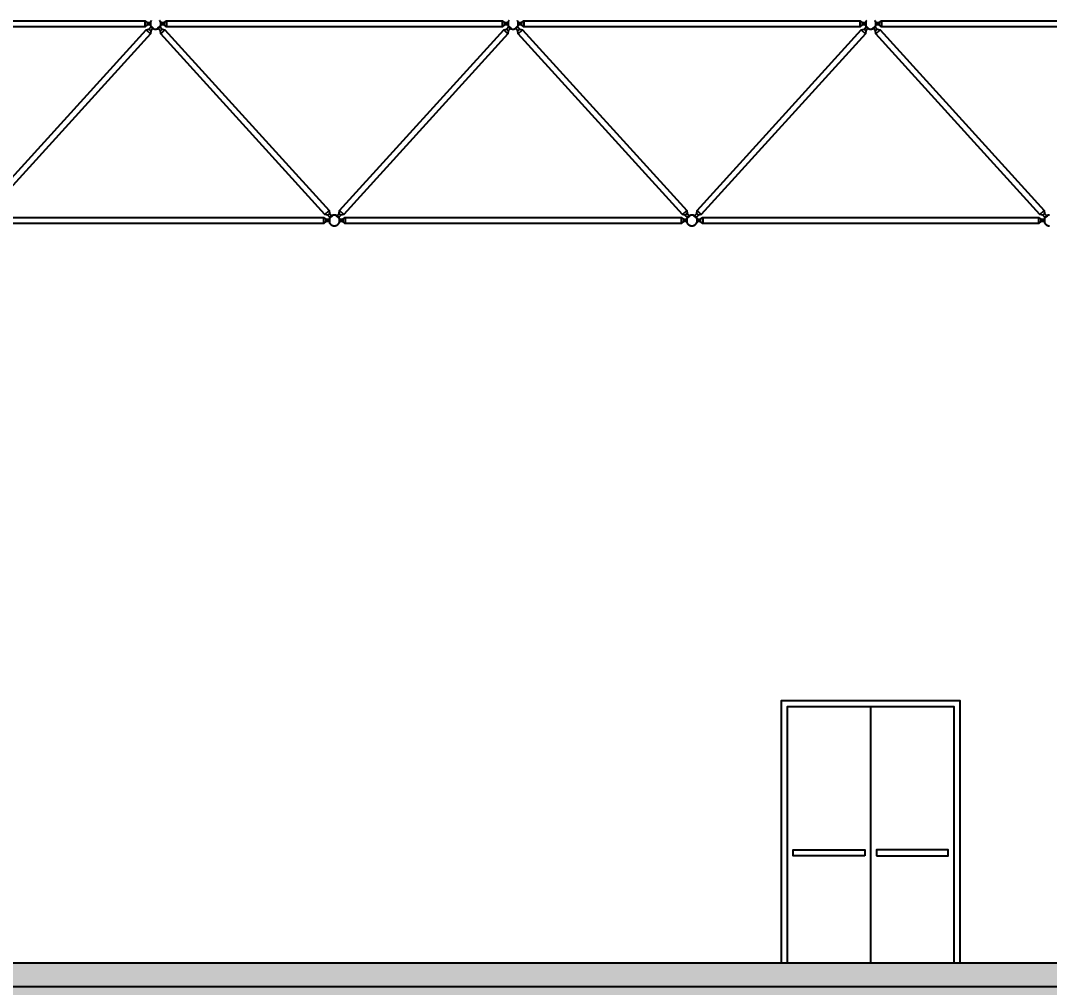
# Model space of a CAD drawing. Header units: centimetres. Extents: x 26569 to 160723, y -3143 to 14565.
# Drawn here: x 37045.1 to 37476.7, y 5940.3 to 6345.9 of the extents above; entities that cross this region are included whole.
import ezdxf

# ---------------------------------------------------------------- set-up
doc = ezdxf.new("R2010")
doc.units = ezdxf.units.CM
doc.header["$LTSCALE"] = 100
for name, color, linetype in [('A-ANNO-DIMS', 187, 'Continuous'), ('A-ELEV-02', 253, 'Continuous'), ('A-ELEV-03', 251, 'Continuous'), ('S-CONC', 5, 'Continuous'), ('S-HTCH', 8, 'Continuous')]:
    doc.layers.add(name, color=color, linetype=linetype)
doc.styles.add('Fields_100', font='act_simplex.shx', dxfattribs={"width": 0.8, "height": 20})
doc.dimstyles.new('FIELDS_100', dxfattribs={"dimscale": 0, "dimtxt": 20, "dimasz": 5, "dimexe": 5, "dimexo": 5, "dimgap": 5, "dimtad": 0, "dimdec": 0, "dimzin": 0, "dimdsep": 46, "dimtxsty": 'Fields_100', "dimblk": 'DOT', "dimcen": 0.09, "dimclrt": 50, "dimadec": 0, "dimazin": 0, "dimtfac": 1, "dimtdec": 0, "dimtix": 1, "dimtofl": 0, "dimtmove": 1, "dimatfit": 3, "dimfxl": 5, "dimfxlon": 1, "dimtolj": 1, "dimtzin": 0, "dimarcsym": 0})

# ---------------------------------------------------------------- blocks, each defined once
blk = doc.blocks.new('_Dot')
at = {"color": 0, "linetype": 'ByBlock', "lineweight": -2}
blk.add_line((-0.5, 0), (-1, 0), dxfattribs=at)
at = {"color": 0, "linetype": 'ByBlock', "const_width": 0.5}
blk.add_lwpolyline([(-0.25, 0, 1), (0.25, 0, 1)], format="xyb", close=True, dxfattribs=at)
blk = doc.blocks.new('*D695')
at = {"layer": 'A-ANNO-DIMS', "color": 0, "lineweight": -2, "transparency": 16777216}
for p, q in [((36726.73, 6649.56), (36726.73, 6659.56)), ((37626.73, 6649.56), (37626.73, 6659.56)), ((36731.73, 6654.56), (37145.07, 6654.56)), ((37621.73, 6654.56), (37208.4, 6654.56))]:
    blk.add_line(p, q, dxfattribs=at)
at = {"layer": 'DEFPOINTS', "color": 0, "transparency": 16777216}
for p in [(37626.73, 6654.56), (36726.73, 6232.06), (37626.73, 6232.06)]:
    blk.add_point(p, dxfattribs=at)
at = {"layer": 'A-ANNO-DIMS', "color": 0, "lineweight": -2, "transparency": 16777216, "xscale": 5, "yscale": 5, "zscale": 5, "rotation": 180}
blk.add_blockref('_Dot', (36726.73, 6654.56), dxfattribs=at)
at = {"layer": 'A-ANNO-DIMS', "color": 0, "lineweight": -2, "transparency": 16777216, "xscale": 5, "yscale": 5, "zscale": 5}
blk.add_blockref('_Dot', (37626.73, 6654.56), dxfattribs=at)
at = {"layer": 'A-ANNO-DIMS', "color": 50, "transparency": 16777216, "insert": (37176.73, 6654.56), "char_height": 20, "attachment_point": 5, "style": 'Fields_100'}
blk.add_mtext('\\A1;1800', dxfattribs=at)

msp = doc.modelspace()

# ---------------------------------------------------------------- hatches: boundary and pattern name
at = {"layer": 'S-HTCH'}
h = msp.add_hatch(dxfattribs=at)
h.set_pattern_fill('ANSI33', color=256, scale=0.5, style=0)
h.set_pattern_definition([(45, (27417.0162, 6583.6334), (-2.245064, 2.245064), []), (45, (27419.2613, 6583.6334), (-2.245064, 2.245064), [1.5875, -0.79375])])
h.paths.add_polyline_path([(40149.23, 5940.51), (40149.23, 5950.51), (32204.23, 5950.51), (32204.23, 5940.51)])
h.paths.add_polyline_path([(40149.23, 5950.51), (40149.23, 5940.51), (41098.48, 5940.51), (41098.48, 5950.51)])
h = msp.add_hatch(dxfattribs=at)
h.set_pattern_fill('AR-CONC', color=256, scale=0.05, style=0)
h.set_pattern_definition([(50, (-33454.4515, 6751.264), (9.10923345, -0.7969543), [0.9525, -10.4775]), (355, (-33454.4515, 6751.264), (-1.7621711, 9.5528423), [0.762, -8.3820292]), (100.451445, (-33453.692, 6751.198), (7.3470624, 8.7558876), [0.8095004, -8.9045122]), (46.1842, (-33454.452, 6753.804), (13.553952, -2.1021164), [1.42875, -15.71625]), (96.635558, (-33453.322, 6753.629), (11.8702067, 12.3713062), [1.2142512, -13.3567804]), (351.184151, (-33454.452, 6753.804), (11.8702067, 12.3713062), [1.1429984, -12.5729866]), (21, (-33453.1815, 6753.169), (7.5807196, -5.1132599), [0.9525, -10.4775]), (326, (-33453.1815, 6753.169), (3.0901014, 9.2093983), [0.762, -8.382]), (71.451445, (-33452.55, 6752.743), (10.670821, 4.0961384), [0.8095004, -8.9044969]), (37.5, (-33454.4515, 6751.264), (0.15443016, 4.22775194), [0, -8.2804, 0, -8.509, 0, -8.41375]), (7.5, (-33454.4515, 6751.264), (3.34098313, 5.00902874), [0, -4.8514, 0, -8.0899, 0, -3.20675]), (327.5, (-33457.2836, 6751.264), (6.77952976, -0.2864372), [0, -3.175, 0, -9.906, 0, -13.1445]), (317.5, (-33458.5536, 6751.264), (7.40645907, 1.27132455), [0, -4.1275, 0, -6.5786, 0, -9.3345])])
h.paths.add_polyline_path([(41085.73, 5940.51), (32204.23, 5940.51), (32204.23, 5935.51), (41085.73, 5935.51)])

# ---------------------------------------------------------------- linework, layer by layer
at = {"layer": 'A-ELEV-02'}
for points in [[(36953.78, 6345.01), (36955.28, 6345.01), (36956.28, 6345.72), (37097.18, 6345.72), (37098.18, 6345.01), (37099.68, 6345.01)], [(37097.18, 6345.72), (37097.18, 6343.3)], [(37098.18, 6345.01), (37098.18, 6344.01)], [(37099.93, 6345.86), (37099.89, 6345.8), (37099.85, 6345.74), (37099.81, 6345.68), (37099.77, 6345.61), (37099.73, 6345.54), (37099.7, 6345.47), (37099.67, 6345.4), (37099.64, 6345.33), (37099.61, 6345.26), (37099.6, 6345.22), (37099.59, 6345.18), (37099.57, 6345.14), (37099.56, 6345.11), (37099.55, 6345.07), (37099.54, 6345.03), (37099.54, 6344.99), (37099.53, 6344.95), (37099.52, 6344.91), (37099.51, 6344.87), (37099.51, 6344.83), (37099.5, 6344.79), (37099.5, 6344.75), (37099.49, 6344.71), (37099.49, 6344.67), (37099.49, 6344.63), (37099.49, 6344.59), (37099.48, 6344.55), (37099.48, 6344.52), (37099.48, 6344.48), (37099.49, 6344.44), (37099.49, 6344.4), (37099.49, 6344.36), (37099.49, 6344.32), (37099.5, 6344.28), (37099.5, 6344.24), (37099.51, 6344.2), (37099.51, 6344.16), (37099.53, 6344.08), (37099.54, 6344.01), (37099.56, 6343.93), (37099.58, 6343.86), (37099.61, 6343.78), (37099.63, 6343.71), (37099.66, 6343.64), (37099.69, 6343.57), (37099.72, 6343.51), (37099.76, 6343.44), (37099.79, 6343.37), (37099.83, 6343.31), (37099.87, 6343.25), (37099.92, 6343.18), (37099.96, 6343.12), (37100.01, 6343.06), (37100.07, 6343), (37100.12, 6342.95), (37100.15, 6342.92), (37100.17, 6342.89), (37100.2, 6342.86), (37100.23, 6342.84), (37100.26, 6342.81), (37100.29, 6342.78), (37100.32, 6342.76), (37100.35, 6342.73), (37100.39, 6342.71), (37100.42, 6342.69), (37100.45, 6342.66), (37100.48, 6342.64), (37100.52, 6342.62), (37100.55, 6342.6), (37100.59, 6342.58), (37100.62, 6342.56), (37100.65, 6342.54), (37100.69, 6342.52), (37100.73, 6342.5), (37100.76, 6342.48), (37100.8, 6342.47), (37100.83, 6342.45), (37100.87, 6342.43), (37100.91, 6342.42), (37100.94, 6342.41), (37100.98, 6342.39), (37101.02, 6342.38), (37101.06, 6342.37), (37101.13, 6342.34), (37101.21, 6342.33), (37101.28, 6342.31), (37101.36, 6342.29), (37101.43, 6342.28), (37101.51, 6342.27), (37101.59, 6342.27), (37101.66, 6342.26), (37101.73, 6342.26), (37101.81, 6342.26), (37101.88, 6342.27), (37101.96, 6342.27), (37102.03, 6342.28), (37102.11, 6342.29), (37102.19, 6342.31), (37102.26, 6342.33), (37102.34, 6342.34), (37102.41, 6342.37), (37102.45, 6342.38), (37102.49, 6342.39), (37102.52, 6342.41), (37102.56, 6342.42), (37102.6, 6342.43), (37102.63, 6342.45), (37102.67, 6342.47), (37102.71, 6342.48), (37102.74, 6342.5), (37102.78, 6342.52), (37102.81, 6342.54), (37102.85, 6342.56), (37102.88, 6342.58), (37102.92, 6342.6), (37102.95, 6342.62), (37102.98, 6342.64), (37103.02, 6342.66), (37103.05, 6342.69), (37103.08, 6342.71), (37103.11, 6342.73), (37103.15, 6342.76), (37103.18, 6342.78), (37103.21, 6342.81), (37103.24, 6342.84), (37103.27, 6342.86), (37103.29, 6342.89), (37103.32, 6342.92), (37103.35, 6342.95), (37103.4, 6343), (37103.45, 6343.06), (37103.5, 6343.12), (37103.55, 6343.18), (37103.59, 6343.25), (37103.64, 6343.31), (37103.68, 6343.37), (37103.71, 6343.44), (37103.75, 6343.51), (37103.78, 6343.57), (37103.81, 6343.64), (37103.84, 6343.71), (37103.86, 6343.78), (37103.89, 6343.86), (37103.91, 6343.93), (37103.93, 6344.01), (37103.94, 6344.08), (37103.96, 6344.16), (37103.96, 6344.2), (37103.97, 6344.24), (37103.97, 6344.28), (37103.98, 6344.32), (37103.98, 6344.36), (37103.98, 6344.4), (37103.98, 6344.44), (37103.98, 6344.48), (37103.98, 6344.52), (37103.98, 6344.55), (37103.98, 6344.59), (37103.98, 6344.63), (37103.98, 6344.67), (37103.98, 6344.71), (37103.97, 6344.75), (37103.97, 6344.79), (37103.96, 6344.83), (37103.96, 6344.87), (37103.95, 6344.91), (37103.94, 6344.95), (37103.93, 6344.99), (37103.92, 6345.03), (37103.91, 6345.07), (37103.9, 6345.11), (37103.89, 6345.14), (37103.88, 6345.18), (37103.87, 6345.22), (37103.86, 6345.26), (37103.83, 6345.33), (37103.8, 6345.4), (37103.77, 6345.47), (37103.73, 6345.54), (37103.7, 6345.61), (37103.66, 6345.68), (37103.62, 6345.74), (37103.58, 6345.8), (37103.53, 6345.86)], [(37099.68, 6345.44), (37099.68, 6343.58)], [(37103.78, 6345.01), (37105.28, 6345.01), (37106.28, 6345.72), (37247.18, 6345.72), (37248.18, 6345.01), (37249.68, 6345.01)], [(37103.78, 6345.44), (37103.78, 6343.58)], [(37105.28, 6345.01), (37105.28, 6344.01)], [(37106.28, 6345.72), (37106.28, 6343.3)], [(37247.18, 6345.72), (37247.18, 6343.3)], [(37248.18, 6345.01), (37248.18, 6344.01)], [(37249.93, 6345.86), (37249.89, 6345.8), (37249.85, 6345.74), (37249.81, 6345.68), (37249.77, 6345.61), (37249.73, 6345.54), (37249.7, 6345.47), (37249.67, 6345.4), (37249.64, 6345.33), (37249.61, 6345.26), (37249.6, 6345.22), (37249.59, 6345.18), (37249.57, 6345.14), (37249.56, 6345.11), (37249.55, 6345.07), (37249.54, 6345.03), (37249.54, 6344.99), (37249.53, 6344.95), (37249.52, 6344.91), (37249.51, 6344.87), (37249.51, 6344.83), (37249.5, 6344.79), (37249.5, 6344.75), (37249.49, 6344.71), (37249.49, 6344.67), (37249.49, 6344.63), (37249.49, 6344.59), (37249.48, 6344.55), (37249.48, 6344.52), (37249.48, 6344.48), (37249.49, 6344.44), (37249.49, 6344.4), (37249.49, 6344.36), (37249.49, 6344.32), (37249.5, 6344.28), (37249.5, 6344.24), (37249.51, 6344.2), (37249.51, 6344.16), (37249.53, 6344.08), (37249.54, 6344.01), (37249.56, 6343.93), (37249.58, 6343.86), (37249.61, 6343.78), (37249.63, 6343.71), (37249.66, 6343.64), (37249.69, 6343.57), (37249.72, 6343.51), (37249.76, 6343.44), (37249.79, 6343.37), (37249.83, 6343.31), (37249.87, 6343.25), (37249.92, 6343.18), (37249.96, 6343.12), (37250.01, 6343.06), (37250.07, 6343), (37250.12, 6342.95), (37250.15, 6342.92), (37250.17, 6342.89), (37250.2, 6342.86), (37250.23, 6342.84), (37250.26, 6342.81), (37250.29, 6342.78), (37250.32, 6342.76), (37250.35, 6342.73), (37250.39, 6342.71), (37250.42, 6342.69), (37250.45, 6342.66), (37250.48, 6342.64), (37250.52, 6342.62), (37250.55, 6342.6), (37250.59, 6342.58), (37250.62, 6342.56), (37250.65, 6342.54), (37250.69, 6342.52), (37250.73, 6342.5), (37250.76, 6342.48), (37250.8, 6342.47), (37250.83, 6342.45), (37250.87, 6342.43), (37250.91, 6342.42), (37250.94, 6342.41), (37250.98, 6342.39), (37251.02, 6342.38), (37251.06, 6342.37), (37251.13, 6342.34), (37251.21, 6342.33), (37251.28, 6342.31), (37251.36, 6342.29), (37251.43, 6342.28), (37251.51, 6342.27), (37251.59, 6342.27), (37251.66, 6342.26), (37251.73, 6342.26), (37251.81, 6342.26), (37251.88, 6342.27), (37251.96, 6342.27), (37252.03, 6342.28), (37252.11, 6342.29), (37252.19, 6342.31), (37252.26, 6342.33), (37252.34, 6342.34), (37252.41, 6342.37), (37252.45, 6342.38), (37252.49, 6342.39), (37252.52, 6342.41), (37252.56, 6342.42), (37252.6, 6342.43), (37252.63, 6342.45), (37252.67, 6342.47), (37252.71, 6342.48), (37252.74, 6342.5), (37252.78, 6342.52), (37252.81, 6342.54), (37252.85, 6342.56), (37252.88, 6342.58), (37252.92, 6342.6), (37252.95, 6342.62), (37252.98, 6342.64), (37253.02, 6342.66), (37253.05, 6342.69), (37253.08, 6342.71), (37253.11, 6342.73), (37253.15, 6342.76), (37253.18, 6342.78), (37253.21, 6342.81), (37253.24, 6342.84), (37253.27, 6342.86), (37253.29, 6342.89), (37253.32, 6342.92), (37253.35, 6342.95), (37253.4, 6343), (37253.45, 6343.06), (37253.5, 6343.12), (37253.55, 6343.18), (37253.59, 6343.25), (37253.64, 6343.31), (37253.68, 6343.37), (37253.71, 6343.44), (37253.75, 6343.51), (37253.78, 6343.57), (37253.81, 6343.64), (37253.84, 6343.71), (37253.86, 6343.78), (37253.89, 6343.86), (37253.91, 6343.93), (37253.93, 6344.01), (37253.94, 6344.08), (37253.96, 6344.16), (37253.96, 6344.2), (37253.97, 6344.24), (37253.97, 6344.28), (37253.98, 6344.32), (37253.98, 6344.36), (37253.98, 6344.4), (37253.98, 6344.44), (37253.98, 6344.48), (37253.98, 6344.52), (37253.98, 6344.55), (37253.98, 6344.59), (37253.98, 6344.63), (37253.98, 6344.67), (37253.98, 6344.71), (37253.97, 6344.75), (37253.97, 6344.79), (37253.96, 6344.83), (37253.96, 6344.87), (37253.95, 6344.91), (37253.94, 6344.95), (37253.93, 6344.99), (37253.92, 6345.03), (37253.91, 6345.07), (37253.9, 6345.11), (37253.89, 6345.14), (37253.88, 6345.18), (37253.87, 6345.22), (37253.86, 6345.26), (37253.83, 6345.33), (37253.8, 6345.4), (37253.77, 6345.47), (37253.73, 6345.54), (37253.7, 6345.61), (37253.66, 6345.68), (37253.62, 6345.74), (37253.58, 6345.8), (37253.53, 6345.86)], [(37249.68, 6345.44), (37249.68, 6343.58)], [(37253.78, 6345.01), (37255.28, 6345.01), (37256.28, 6345.72), (37397.18, 6345.72), (37398.18, 6345.01), (37399.68, 6345.01)], [(37253.78, 6345.44), (37253.78, 6343.58)], [(37255.28, 6345.01), (37255.28, 6344.01)], [(37256.28, 6345.72), (37256.28, 6343.3)], [(37397.18, 6345.72), (37397.18, 6343.3)], [(37398.18, 6345.01), (37398.18, 6344.01)], [(37399.93, 6345.86), (37399.89, 6345.8), (37399.85, 6345.74), (37399.81, 6345.68), (37399.77, 6345.61), (37399.73, 6345.54), (37399.7, 6345.47), (37399.67, 6345.4), (37399.64, 6345.33), (37399.61, 6345.26), (37399.6, 6345.22), (37399.59, 6345.18), (37399.57, 6345.14), (37399.56, 6345.11), (37399.55, 6345.07), (37399.54, 6345.03), (37399.54, 6344.99), (37399.53, 6344.95), (37399.52, 6344.91), (37399.51, 6344.87), (37399.51, 6344.83), (37399.5, 6344.79), (37399.5, 6344.75), (37399.49, 6344.71), (37399.49, 6344.67), (37399.49, 6344.63), (37399.49, 6344.59), (37399.48, 6344.55), (37399.48, 6344.52), (37399.48, 6344.48), (37399.49, 6344.44), (37399.49, 6344.4), (37399.49, 6344.36), (37399.49, 6344.32), (37399.5, 6344.28), (37399.5, 6344.24), (37399.51, 6344.2), (37399.51, 6344.16), (37399.53, 6344.08), (37399.54, 6344.01), (37399.56, 6343.93), (37399.58, 6343.86), (37399.61, 6343.78), (37399.63, 6343.71), (37399.66, 6343.64), (37399.69, 6343.57), (37399.72, 6343.51), (37399.76, 6343.44), (37399.79, 6343.37), (37399.83, 6343.31), (37399.87, 6343.25), (37399.92, 6343.18), (37399.96, 6343.12), (37400.01, 6343.06), (37400.07, 6343), (37400.12, 6342.95), (37400.15, 6342.92), (37400.17, 6342.89), (37400.2, 6342.86), (37400.23, 6342.84), (37400.26, 6342.81), (37400.29, 6342.78), (37400.32, 6342.76), (37400.35, 6342.73), (37400.39, 6342.71), (37400.42, 6342.69), (37400.45, 6342.66), (37400.48, 6342.64), (37400.52, 6342.62), (37400.55, 6342.6), (37400.59, 6342.58), (37400.62, 6342.56), (37400.65, 6342.54), (37400.69, 6342.52), (37400.73, 6342.5), (37400.76, 6342.48), (37400.8, 6342.47), (37400.83, 6342.45), (37400.87, 6342.43), (37400.91, 6342.42), (37400.94, 6342.41), (37400.98, 6342.39), (37401.02, 6342.38), (37401.06, 6342.37), (37401.13, 6342.34), (37401.21, 6342.33), (37401.28, 6342.31), (37401.36, 6342.29), (37401.43, 6342.28), (37401.51, 6342.27), (37401.59, 6342.27), (37401.66, 6342.26), (37401.73, 6342.26), (37401.81, 6342.26), (37401.88, 6342.27), (37401.96, 6342.27), (37402.03, 6342.28), (37402.11, 6342.29), (37402.19, 6342.31), (37402.26, 6342.33), (37402.34, 6342.34), (37402.41, 6342.37), (37402.45, 6342.38), (37402.49, 6342.39), (37402.52, 6342.41), (37402.56, 6342.42), (37402.6, 6342.43), (37402.63, 6342.45), (37402.67, 6342.47), (37402.71, 6342.48), (37402.74, 6342.5), (37402.78, 6342.52), (37402.81, 6342.54), (37402.85, 6342.56), (37402.88, 6342.58), (37402.92, 6342.6), (37402.95, 6342.62), (37402.98, 6342.64), (37403.02, 6342.66), (37403.05, 6342.69), (37403.08, 6342.71), (37403.11, 6342.73), (37403.15, 6342.76), (37403.18, 6342.78), (37403.21, 6342.81), (37403.24, 6342.84), (37403.27, 6342.86), (37403.29, 6342.89), (37403.32, 6342.92), (37403.35, 6342.95), (37403.4, 6343), (37403.45, 6343.06), (37403.5, 6343.12), (37403.55, 6343.18), (37403.59, 6343.25), (37403.64, 6343.31), (37403.68, 6343.37), (37403.71, 6343.44), (37403.75, 6343.51), (37403.78, 6343.57), (37403.81, 6343.64), (37403.84, 6343.71), (37403.86, 6343.78), (37403.89, 6343.86), (37403.91, 6343.93), (37403.93, 6344.01), (37403.94, 6344.08), (37403.96, 6344.16), (37403.96, 6344.2), (37403.97, 6344.24), (37403.97, 6344.28), (37403.98, 6344.32), (37403.98, 6344.36), (37403.98, 6344.4), (37403.98, 6344.44), (37403.98, 6344.48), (37403.98, 6344.52), (37403.98, 6344.55), (37403.98, 6344.59), (37403.98, 6344.63), (37403.98, 6344.67), (37403.98, 6344.71), (37403.97, 6344.75), (37403.97, 6344.79), (37403.96, 6344.83), (37403.96, 6344.87), (37403.95, 6344.91), (37403.94, 6344.95), (37403.93, 6344.99), (37403.92, 6345.03), (37403.91, 6345.07), (37403.9, 6345.11), (37403.89, 6345.14), (37403.88, 6345.18), (37403.87, 6345.22), (37403.86, 6345.26), (37403.83, 6345.33), (37403.8, 6345.4), (37403.77, 6345.47), (37403.73, 6345.54), (37403.7, 6345.61), (37403.66, 6345.68), (37403.62, 6345.74), (37403.58, 6345.8), (37403.53, 6345.86)], [(37399.68, 6345.44), (37399.68, 6343.58)], [(37403.78, 6345.01), (37405.28, 6345.01), (37406.28, 6345.72), (37547.18, 6345.72), (37548.18, 6345.01), (37549.68, 6345.01)], [(37403.78, 6345.44), (37403.78, 6343.58)], [(37405.28, 6345.01), (37405.28, 6344.01)], [(37406.28, 6345.72), (37406.28, 6343.3)], [(37099.68, 6344.01), (37098.18, 6344.01), (37097.18, 6343.3), (36956.28, 6343.3), (36955.28, 6344.01), (36953.78, 6344.01)], [(37097.78, 6341.96), (37099.57, 6340.33)], [(37098.98, 6342.22), (37099.72, 6341.55)], [(37099.67, 6343.62), (37101.04, 6342.37)], [(37102.43, 6342.37), (37103.8, 6343.62)], [(37103.75, 6341.55), (37104.49, 6342.22)], [(37249.68, 6344.01), (37248.18, 6344.01), (37247.18, 6343.3), (37106.28, 6343.3), (37105.28, 6344.01), (37103.78, 6344.01)], [(37103.9, 6340.33), (37105.69, 6341.96)], [(37247.78, 6341.96), (37249.57, 6340.33)], [(37248.98, 6342.22), (37249.72, 6341.55)], [(37249.67, 6343.62), (37251.04, 6342.37)], [(37252.43, 6342.37), (37253.8, 6343.62)], [(37253.75, 6341.55), (37254.49, 6342.22)], [(37399.68, 6344.01), (37398.18, 6344.01), (37397.18, 6343.3), (37256.28, 6343.3), (37255.28, 6344.01), (37253.78, 6344.01)], [(37253.9, 6340.33), (37255.69, 6341.96)], [(37397.78, 6341.96), (37399.57, 6340.33)], [(37398.98, 6342.22), (37399.72, 6341.55)], [(37399.67, 6343.62), (37401.04, 6342.37)], [(37402.43, 6342.37), (37403.8, 6343.62)], [(37403.75, 6341.55), (37404.49, 6342.22)], [(37549.68, 6344.01), (37548.18, 6344.01), (37547.18, 6343.3), (37406.28, 6343.3), (37405.28, 6344.01), (37403.78, 6344.01)], [(37403.9, 6340.33), (37405.69, 6341.96)], [(37028.78, 6262.51), (37030.28, 6262.51), (37031.28, 6263.22), (37172.18, 6263.22), (37173.18, 6262.51), (37174.68, 6262.51)], [(37172.18, 6263.22), (37172.18, 6260.8)], [(37172.78, 6264.57), (37174.57, 6266.19)], [(37173.98, 6264.3), (37174.72, 6264.98)], [(37174.67, 6262.91), (37176.04, 6264.15)], [(37174.68, 6262.94), (37174.68, 6261.08)], [(37177.43, 6264.15), (37178.8, 6262.91)], [(37178.75, 6264.98), (37179.49, 6264.3)], [(37178.78, 6262.51), (37180.28, 6262.51), (37181.28, 6263.22), (37322.18, 6263.22), (37323.18, 6262.51), (37324.68, 6262.51)], [(37178.78, 6262.94), (37178.78, 6261.08)], [(37178.9, 6266.19), (37180.69, 6264.57)], [(37181.28, 6263.22), (37181.28, 6260.8)], [(37322.18, 6263.22), (37322.18, 6260.8)], [(37322.78, 6264.57), (37324.57, 6266.19)], [(37323.98, 6264.3), (37324.72, 6264.98)], [(37324.67, 6262.91), (37326.04, 6264.15)], [(37324.68, 6262.94), (37324.68, 6261.08)], [(37327.43, 6264.15), (37328.8, 6262.91)], [(37328.75, 6264.98), (37329.49, 6264.3)], [(37328.78, 6262.51), (37330.28, 6262.51), (37331.28, 6263.22), (37472.18, 6263.22), (37473.18, 6262.51), (37474.68, 6262.51)], [(37328.78, 6262.94), (37328.78, 6261.08)], [(37328.9, 6266.19), (37330.69, 6264.57)], [(37331.28, 6263.22), (37331.28, 6260.8)], [(37472.18, 6263.22), (37472.18, 6260.8)], [(37472.78, 6264.57), (37474.57, 6266.19)], [(37473.98, 6264.3), (37474.72, 6264.98)], [(37476.78, 6264.26), (37476.73, 6264.26), (37476.68, 6264.26), (37476.63, 6264.26), (37476.58, 6264.26), (37476.53, 6264.25), (37476.48, 6264.25), (37476.43, 6264.24), (37476.38, 6264.23), (37476.32, 6264.22), (37476.27, 6264.21), (37476.22, 6264.2), (37476.17, 6264.19), (37476.12, 6264.18), (37476.06, 6264.16), (37476.01, 6264.14), (37475.96, 6264.12), (37475.91, 6264.1), (37475.85, 6264.08), (37475.8, 6264.06), (37475.75, 6264.04), (37475.7, 6264.01), (37475.65, 6263.98), (37475.6, 6263.96), (37475.55, 6263.93), (37475.5, 6263.9), (37475.46, 6263.86), (37475.41, 6263.83), (37475.36, 6263.8), (37475.32, 6263.76), (37475.27, 6263.72), (37475.23, 6263.68), (37475.19, 6263.64), (37475.14, 6263.6), (37475.1, 6263.56), (37475.06, 6263.52), (37475.02, 6263.48), (37474.99, 6263.43), (37474.95, 6263.38), (37474.92, 6263.34), (37474.88, 6263.29), (37474.85, 6263.24), (37474.82, 6263.19), (37474.79, 6263.15), (37474.76, 6263.1), (37474.74, 6263.05), (37474.71, 6262.99), (37474.69, 6262.94), (37474.66, 6262.89), (37474.64, 6262.84), (37474.62, 6262.79), (37474.6, 6262.74), (37474.59, 6262.68), (37474.57, 6262.63), (37474.56, 6262.58), (37474.54, 6262.53), (37474.53, 6262.47), (37474.52, 6262.42), (37474.51, 6262.37), (37474.51, 6262.32), (37474.5, 6262.27), (37474.49, 6262.21), (37474.49, 6262.16), (37474.49, 6262.11), (37474.48, 6262.06), (37474.48, 6262.01), (37474.48, 6261.96), (37474.49, 6261.91), (37474.49, 6261.86), (37474.49, 6261.81), (37474.5, 6261.76), (37474.51, 6261.71), (37474.51, 6261.66), (37474.52, 6261.6), (37474.53, 6261.55), (37474.54, 6261.5), (37474.56, 6261.45), (37474.57, 6261.39), (37474.59, 6261.34), (37474.6, 6261.29), (37474.62, 6261.24), (37474.64, 6261.18), (37474.66, 6261.13), (37474.69, 6261.08), (37474.71, 6261.03), (37474.74, 6260.98), (37474.76, 6260.93), (37474.79, 6260.88), (37474.82, 6260.83), (37474.85, 6260.78), (37474.88, 6260.73), (37474.92, 6260.69), (37474.95, 6260.64), (37474.99, 6260.59), (37475.02, 6260.55), (37475.06, 6260.51), (37475.1, 6260.46), (37475.14, 6260.42), (37475.19, 6260.38), (37475.23, 6260.34), (37475.27, 6260.3), (37475.32, 6260.27), (37475.36, 6260.23), (37475.41, 6260.19), (37475.46, 6260.16), (37475.5, 6260.13), (37475.55, 6260.1), (37475.6, 6260.07), (37475.65, 6260.04), (37475.7, 6260.01), (37475.75, 6259.99), (37475.8, 6259.96), (37475.85, 6259.94), (37475.91, 6259.92), (37475.96, 6259.9), (37476.01, 6259.88), (37476.06, 6259.86), (37476.12, 6259.85), (37476.17, 6259.83), (37476.22, 6259.82), (37476.27, 6259.81), (37476.32, 6259.8), (37476.38, 6259.79), (37476.43, 6259.78), (37476.48, 6259.78), (37476.53, 6259.77), (37476.58, 6259.77), (37476.63, 6259.76), (37476.68, 6259.76), (37476.73, 6259.76), (37476.78, 6259.76)], [(37474.67, 6262.91), (37476.04, 6264.15)], [(37474.68, 6262.94), (37474.68, 6261.08)], [(37174.68, 6261.51), (37173.18, 6261.51), (37172.18, 6260.8), (37031.28, 6260.8), (37030.28, 6261.51), (37028.78, 6261.51)], [(37173.18, 6262.51), (37173.18, 6261.51)], [(37324.68, 6261.51), (37323.18, 6261.51), (37322.18, 6260.8), (37181.28, 6260.8), (37180.28, 6261.51), (37178.78, 6261.51)], [(37180.28, 6262.51), (37180.28, 6261.51)], [(37323.18, 6262.51), (37323.18, 6261.51)], [(37474.68, 6261.51), (37473.18, 6261.51), (37472.18, 6260.8), (37331.28, 6260.8), (37330.28, 6261.51), (37328.78, 6261.51)], [(37330.28, 6262.51), (37330.28, 6261.51)], [(37473.18, 6262.51), (37473.18, 6261.51)]]:
    msp.add_lwpolyline(points, dxfattribs=at)
for points in [[(37027.74, 6263.87), (37028.75, 6264.98), (37028.9, 6266.19), (37097.78, 6341.96), (37098.98, 6342.22), (37099.99, 6343.33), (37100.73, 6342.66), (37099.72, 6341.55), (37099.57, 6340.33), (37030.69, 6264.57), (37029.49, 6264.3), (37028.48, 6263.19)], [(37174.99, 6263.19), (37173.98, 6264.3), (37172.78, 6264.57), (37103.9, 6340.33), (37103.75, 6341.55), (37102.74, 6342.66), (37103.48, 6343.33), (37104.49, 6342.22), (37105.69, 6341.96), (37174.57, 6266.19), (37174.72, 6264.98), (37175.73, 6263.87)], [(37177.74, 6263.87), (37178.75, 6264.98), (37178.9, 6266.19), (37247.78, 6341.96), (37248.98, 6342.22), (37249.99, 6343.33), (37250.73, 6342.66), (37249.72, 6341.55), (37249.57, 6340.33), (37180.69, 6264.57), (37179.49, 6264.3), (37178.48, 6263.19)], [(37324.99, 6263.19), (37323.98, 6264.3), (37322.78, 6264.57), (37253.9, 6340.33), (37253.75, 6341.55), (37252.74, 6342.66), (37253.48, 6343.33), (37254.49, 6342.22), (37255.69, 6341.96), (37324.57, 6266.19), (37324.72, 6264.98), (37325.73, 6263.87)], [(37327.74, 6263.87), (37328.75, 6264.98), (37328.9, 6266.19), (37397.78, 6341.96), (37398.98, 6342.22), (37399.99, 6343.33), (37400.73, 6342.66), (37399.72, 6341.55), (37399.57, 6340.33), (37330.69, 6264.57), (37329.49, 6264.3), (37328.48, 6263.19)], [(37474.99, 6263.19), (37473.98, 6264.3), (37472.78, 6264.57), (37403.9, 6340.33), (37403.75, 6341.55), (37402.74, 6342.66), (37403.48, 6343.33), (37404.49, 6342.22), (37405.69, 6341.96), (37474.57, 6266.19), (37474.72, 6264.98), (37475.73, 6263.87)], [(37178.98, 6262.01), (37178.98, 6262.06), (37178.98, 6262.11), (37178.98, 6262.16), (37178.98, 6262.21), (37178.97, 6262.27), (37178.96, 6262.32), (37178.96, 6262.37), (37178.95, 6262.42), (37178.94, 6262.47), (37178.92, 6262.53), (37178.91, 6262.58), (37178.9, 6262.63), (37178.88, 6262.68), (37178.86, 6262.74), (37178.85, 6262.79), (37178.83, 6262.84), (37178.81, 6262.89), (37178.78, 6262.94), (37178.76, 6262.99), (37178.73, 6263.05), (37178.71, 6263.1), (37178.68, 6263.15), (37178.65, 6263.19), (37178.62, 6263.24), (37178.59, 6263.29), (37178.55, 6263.34), (37178.52, 6263.38), (37178.48, 6263.43), (37178.44, 6263.48), (37178.41, 6263.52), (37178.37, 6263.56), (37178.33, 6263.6), (37178.28, 6263.64), (37178.24, 6263.68), (37178.2, 6263.72), (37178.15, 6263.76), (37178.11, 6263.8), (37178.06, 6263.83), (37178.01, 6263.86), (37177.97, 6263.9), (37177.92, 6263.93), (37177.87, 6263.96), (37177.82, 6263.98), (37177.77, 6264.01), (37177.72, 6264.04), (37177.67, 6264.06), (37177.61, 6264.08), (37177.56, 6264.1), (37177.51, 6264.12), (37177.46, 6264.14), (37177.41, 6264.16), (37177.35, 6264.18), (37177.3, 6264.19), (37177.25, 6264.2), (37177.2, 6264.21), (37177.14, 6264.22), (37177.09, 6264.23), (37177.04, 6264.24), (37176.99, 6264.25), (37176.94, 6264.25), (37176.89, 6264.26), (37176.83, 6264.26), (37176.78, 6264.26), (37176.73, 6264.26), (37176.68, 6264.26), (37176.63, 6264.26), (37176.58, 6264.26), (37176.53, 6264.25), (37176.48, 6264.25), (37176.43, 6264.24), (37176.38, 6264.23), (37176.32, 6264.22), (37176.27, 6264.21), (37176.22, 6264.2), (37176.17, 6264.19), (37176.12, 6264.18), (37176.06, 6264.16), (37176.01, 6264.14), (37175.96, 6264.12), (37175.91, 6264.1), (37175.85, 6264.08), (37175.8, 6264.06), (37175.75, 6264.04), (37175.7, 6264.01), (37175.65, 6263.98), (37175.6, 6263.96), (37175.55, 6263.93), (37175.5, 6263.9), (37175.46, 6263.86), (37175.41, 6263.83), (37175.36, 6263.8), (37175.32, 6263.76), (37175.27, 6263.72), (37175.23, 6263.68), (37175.19, 6263.64), (37175.14, 6263.6), (37175.1, 6263.56), (37175.06, 6263.52), (37175.02, 6263.48), (37174.99, 6263.43), (37174.95, 6263.38), (37174.92, 6263.34), (37174.88, 6263.29), (37174.85, 6263.24), (37174.82, 6263.19), (37174.79, 6263.15), (37174.76, 6263.1), (37174.74, 6263.05), (37174.71, 6262.99), (37174.69, 6262.94), (37174.66, 6262.89), (37174.64, 6262.84), (37174.62, 6262.79), (37174.6, 6262.74), (37174.59, 6262.68), (37174.57, 6262.63), (37174.56, 6262.58), (37174.54, 6262.53), (37174.53, 6262.47), (37174.52, 6262.42), (37174.51, 6262.37), (37174.51, 6262.32), (37174.5, 6262.27), (37174.49, 6262.21), (37174.49, 6262.16), (37174.49, 6262.11), (37174.48, 6262.06), (37174.48, 6262.01), (37174.48, 6261.96), (37174.49, 6261.91), (37174.49, 6261.86), (37174.49, 6261.81), (37174.5, 6261.76), (37174.51, 6261.71), (37174.51, 6261.66), (37174.52, 6261.6), (37174.53, 6261.55), (37174.54, 6261.5), (37174.56, 6261.45), (37174.57, 6261.39), (37174.59, 6261.34), (37174.6, 6261.29), (37174.62, 6261.24), (37174.64, 6261.18), (37174.66, 6261.13), (37174.69, 6261.08), (37174.71, 6261.03), (37174.74, 6260.98), (37174.76, 6260.93), (37174.79, 6260.88), (37174.82, 6260.83), (37174.85, 6260.78), (37174.88, 6260.73), (37174.92, 6260.69), (37174.95, 6260.64), (37174.99, 6260.59), (37175.02, 6260.55), (37175.06, 6260.51), (37175.1, 6260.46), (37175.14, 6260.42), (37175.19, 6260.38), (37175.23, 6260.34), (37175.27, 6260.3), (37175.32, 6260.27), (37175.36, 6260.23), (37175.41, 6260.19), (37175.46, 6260.16), (37175.5, 6260.13), (37175.55, 6260.1), (37175.6, 6260.07), (37175.65, 6260.04), (37175.7, 6260.01), (37175.75, 6259.99), (37175.8, 6259.96), (37175.85, 6259.94), (37175.91, 6259.92), (37175.96, 6259.9), (37176.01, 6259.88), (37176.06, 6259.86), (37176.12, 6259.85), (37176.17, 6259.83), (37176.22, 6259.82), (37176.27, 6259.81), (37176.32, 6259.8), (37176.38, 6259.79), (37176.43, 6259.78), (37176.48, 6259.78), (37176.53, 6259.77), (37176.58, 6259.77), (37176.63, 6259.76), (37176.68, 6259.76), (37176.73, 6259.76), (37176.78, 6259.76), (37176.83, 6259.76), (37176.89, 6259.77), (37176.94, 6259.77), (37176.99, 6259.78), (37177.04, 6259.78), (37177.09, 6259.79), (37177.14, 6259.8), (37177.2, 6259.81), (37177.25, 6259.82), (37177.3, 6259.83), (37177.35, 6259.85), (37177.41, 6259.86), (37177.46, 6259.88), (37177.51, 6259.9), (37177.56, 6259.92), (37177.61, 6259.94), (37177.67, 6259.96), (37177.72, 6259.99), (37177.77, 6260.01), (37177.82, 6260.04), (37177.87, 6260.07), (37177.92, 6260.1), (37177.97, 6260.13), (37178.01, 6260.16), (37178.06, 6260.19), (37178.11, 6260.23), (37178.15, 6260.27), (37178.2, 6260.3), (37178.24, 6260.34), (37178.28, 6260.38), (37178.33, 6260.42), (37178.37, 6260.46), (37178.41, 6260.51), (37178.44, 6260.55), (37178.48, 6260.59), (37178.52, 6260.64), (37178.55, 6260.69), (37178.59, 6260.73), (37178.62, 6260.78), (37178.65, 6260.83), (37178.68, 6260.88), (37178.71, 6260.93), (37178.73, 6260.98), (37178.76, 6261.03), (37178.78, 6261.08), (37178.81, 6261.13), (37178.83, 6261.18), (37178.85, 6261.24), (37178.86, 6261.29), (37178.88, 6261.34), (37178.9, 6261.39), (37178.91, 6261.45), (37178.92, 6261.5), (37178.94, 6261.55), (37178.95, 6261.6), (37178.96, 6261.66), (37178.96, 6261.71), (37178.97, 6261.76), (37178.98, 6261.81), (37178.98, 6261.86), (37178.98, 6261.91), (37178.98, 6261.96)], [(37328.98, 6262.01), (37328.98, 6262.06), (37328.98, 6262.11), (37328.98, 6262.16), (37328.98, 6262.21), (37328.97, 6262.27), (37328.96, 6262.32), (37328.96, 6262.37), (37328.95, 6262.42), (37328.94, 6262.47), (37328.92, 6262.53), (37328.91, 6262.58), (37328.9, 6262.63), (37328.88, 6262.68), (37328.86, 6262.74), (37328.85, 6262.79), (37328.83, 6262.84), (37328.81, 6262.89), (37328.78, 6262.94), (37328.76, 6262.99), (37328.73, 6263.05), (37328.71, 6263.1), (37328.68, 6263.15), (37328.65, 6263.19), (37328.62, 6263.24), (37328.59, 6263.29), (37328.55, 6263.34), (37328.52, 6263.38), (37328.48, 6263.43), (37328.44, 6263.48), (37328.41, 6263.52), (37328.37, 6263.56), (37328.33, 6263.6), (37328.28, 6263.64), (37328.24, 6263.68), (37328.2, 6263.72), (37328.15, 6263.76), (37328.11, 6263.8), (37328.06, 6263.83), (37328.01, 6263.86), (37327.97, 6263.9), (37327.92, 6263.93), (37327.87, 6263.96), (37327.82, 6263.98), (37327.77, 6264.01), (37327.72, 6264.04), (37327.67, 6264.06), (37327.61, 6264.08), (37327.56, 6264.1), (37327.51, 6264.12), (37327.46, 6264.14), (37327.41, 6264.16), (37327.35, 6264.18), (37327.3, 6264.19), (37327.25, 6264.2), (37327.2, 6264.21), (37327.14, 6264.22), (37327.09, 6264.23), (37327.04, 6264.24), (37326.99, 6264.25), (37326.94, 6264.25), (37326.89, 6264.26), (37326.83, 6264.26), (37326.78, 6264.26), (37326.73, 6264.26), (37326.68, 6264.26), (37326.63, 6264.26), (37326.58, 6264.26), (37326.53, 6264.25), (37326.48, 6264.25), (37326.43, 6264.24), (37326.38, 6264.23), (37326.32, 6264.22), (37326.27, 6264.21), (37326.22, 6264.2), (37326.17, 6264.19), (37326.12, 6264.18), (37326.06, 6264.16), (37326.01, 6264.14), (37325.96, 6264.12), (37325.91, 6264.1), (37325.85, 6264.08), (37325.8, 6264.06), (37325.75, 6264.04), (37325.7, 6264.01), (37325.65, 6263.98), (37325.6, 6263.96), (37325.55, 6263.93), (37325.5, 6263.9), (37325.46, 6263.86), (37325.41, 6263.83), (37325.36, 6263.8), (37325.32, 6263.76), (37325.27, 6263.72), (37325.23, 6263.68), (37325.19, 6263.64), (37325.14, 6263.6), (37325.1, 6263.56), (37325.06, 6263.52), (37325.02, 6263.48), (37324.99, 6263.43), (37324.95, 6263.38), (37324.92, 6263.34), (37324.88, 6263.29), (37324.85, 6263.24), (37324.82, 6263.19), (37324.79, 6263.15), (37324.76, 6263.1), (37324.74, 6263.05), (37324.71, 6262.99), (37324.69, 6262.94), (37324.66, 6262.89), (37324.64, 6262.84), (37324.62, 6262.79), (37324.6, 6262.74), (37324.59, 6262.68), (37324.57, 6262.63), (37324.56, 6262.58), (37324.54, 6262.53), (37324.53, 6262.47), (37324.52, 6262.42), (37324.51, 6262.37), (37324.51, 6262.32), (37324.5, 6262.27), (37324.49, 6262.21), (37324.49, 6262.16), (37324.49, 6262.11), (37324.48, 6262.06), (37324.48, 6262.01), (37324.48, 6261.96), (37324.49, 6261.91), (37324.49, 6261.86), (37324.49, 6261.81), (37324.5, 6261.76), (37324.51, 6261.71), (37324.51, 6261.66), (37324.52, 6261.6), (37324.53, 6261.55), (37324.54, 6261.5), (37324.56, 6261.45), (37324.57, 6261.39), (37324.59, 6261.34), (37324.6, 6261.29), (37324.62, 6261.24), (37324.64, 6261.18), (37324.66, 6261.13), (37324.69, 6261.08), (37324.71, 6261.03), (37324.74, 6260.98), (37324.76, 6260.93), (37324.79, 6260.88), (37324.82, 6260.83), (37324.85, 6260.78), (37324.88, 6260.73), (37324.92, 6260.69), (37324.95, 6260.64), (37324.99, 6260.59), (37325.02, 6260.55), (37325.06, 6260.51), (37325.1, 6260.46), (37325.14, 6260.42), (37325.19, 6260.38), (37325.23, 6260.34), (37325.27, 6260.3), (37325.32, 6260.27), (37325.36, 6260.23), (37325.41, 6260.19), (37325.46, 6260.16), (37325.5, 6260.13), (37325.55, 6260.1), (37325.6, 6260.07), (37325.65, 6260.04), (37325.7, 6260.01), (37325.75, 6259.99), (37325.8, 6259.96), (37325.85, 6259.94), (37325.91, 6259.92), (37325.96, 6259.9), (37326.01, 6259.88), (37326.06, 6259.86), (37326.12, 6259.85), (37326.17, 6259.83), (37326.22, 6259.82), (37326.27, 6259.81), (37326.32, 6259.8), (37326.38, 6259.79), (37326.43, 6259.78), (37326.48, 6259.78), (37326.53, 6259.77), (37326.58, 6259.77), (37326.63, 6259.76), (37326.68, 6259.76), (37326.73, 6259.76), (37326.78, 6259.76), (37326.83, 6259.76), (37326.89, 6259.77), (37326.94, 6259.77), (37326.99, 6259.78), (37327.04, 6259.78), (37327.09, 6259.79), (37327.14, 6259.8), (37327.2, 6259.81), (37327.25, 6259.82), (37327.3, 6259.83), (37327.35, 6259.85), (37327.41, 6259.86), (37327.46, 6259.88), (37327.51, 6259.9), (37327.56, 6259.92), (37327.61, 6259.94), (37327.67, 6259.96), (37327.72, 6259.99), (37327.77, 6260.01), (37327.82, 6260.04), (37327.87, 6260.07), (37327.92, 6260.1), (37327.97, 6260.13), (37328.01, 6260.16), (37328.06, 6260.19), (37328.11, 6260.23), (37328.15, 6260.27), (37328.2, 6260.3), (37328.24, 6260.34), (37328.28, 6260.38), (37328.33, 6260.42), (37328.37, 6260.46), (37328.41, 6260.51), (37328.44, 6260.55), (37328.48, 6260.59), (37328.52, 6260.64), (37328.55, 6260.69), (37328.59, 6260.73), (37328.62, 6260.78), (37328.65, 6260.83), (37328.68, 6260.88), (37328.71, 6260.93), (37328.73, 6260.98), (37328.76, 6261.03), (37328.78, 6261.08), (37328.81, 6261.13), (37328.83, 6261.18), (37328.85, 6261.24), (37328.86, 6261.29), (37328.88, 6261.34), (37328.9, 6261.39), (37328.91, 6261.45), (37328.92, 6261.5), (37328.94, 6261.55), (37328.95, 6261.6), (37328.96, 6261.66), (37328.96, 6261.71), (37328.97, 6261.76), (37328.98, 6261.81), (37328.98, 6261.86), (37328.98, 6261.91), (37328.98, 6261.96)]]:
    msp.add_lwpolyline(points, close=True, dxfattribs=at)
at = {"layer": 'A-ELEV-03'}
msp.add_line((37401.73, 6058.01), (37401.73, 5950.51), dxfattribs=at)
for points in [[(37439.23, 5950.51), (37439.23, 6060.51), (37364.23, 6060.51), (37364.23, 5950.51)], [(37436.73, 5950.51), (37436.73, 6058.01), (37366.73, 6058.01), (37366.73, 5950.51)]]:
    msp.add_lwpolyline(points, dxfattribs=at)
for points in [[(37399.23, 5995.51), (37369.23, 5995.51), (37369.23, 5998.01), (37399.23, 5998.01)], [(37404.23, 5995.51), (37434.23, 5995.51), (37434.23, 5998.01), (37404.23, 5998.01)]]:
    msp.add_lwpolyline(points, close=True, dxfattribs=at)
at = {"layer": 'S-CONC'}
msp.add_lwpolyline([(40149.23, 5940.51), (32204.23, 5940.51), (32204.23, 5950.51), (40149.23, 5950.51)], dxfattribs=at)

# ---------------------------------------------------------------- dimensions: what is measured, and where the dimension line sits
at = {"layer": 'A-ANNO-DIMS'}
dim = msp.add_linear_dim(base=(37626.73, 6654.56), p1=(36726.73, 6232.06), p2=(37626.73, 6232.06), dimstyle='FIELDS_100', override={"dimscale": 1, "dimlfac": 2}, dxfattribs=at)
dim.commit()
dim.dimension.update_dxf_attribs({"geometry": '*D695', "text_midpoint": (37176.73, 6654.56)})

doc.saveas('drawing.dxf')
